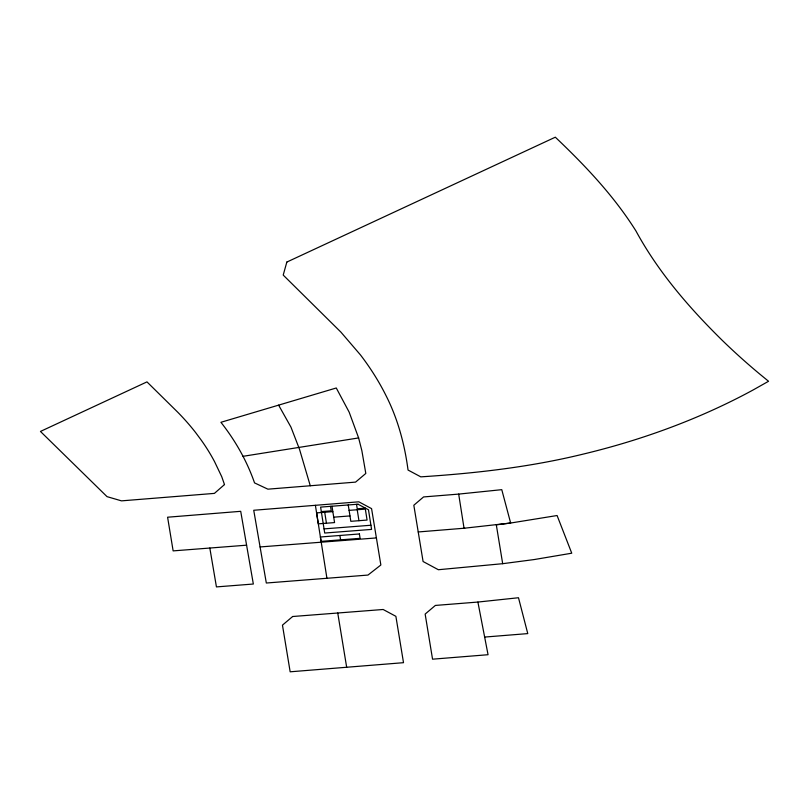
<?xml version="1.0" encoding="UTF-8"?>
<svg xmlns="http://www.w3.org/2000/svg" width="809" height="809" viewBox="0 0 809 809"><rect width="100%" height="100%" fill="white"/><g stroke="black" fill="none" stroke-linecap="round" stroke-linejoin="round"><path stroke-width="1.21" d="M243.013 456.316L358.62 437.932L361.876 450.765L365.81 473.447L355.566 482.113L267.9 489.172L254.542 482.892C246.917 460.958 235.298 440.5 220.918 422.298L336.271 387.986L349.154 412.135L358.62 437.932M502.682 563.691L534.183 559.555L571.751 553.204L557.088 515.525L510.651 523.029L464.042 528.247L458.683 494.097L423.572 496.938L413.824 505.241L423.087 561.517L438.357 569.728L502.682 563.691L496.311 524.849L510.651 523.029L501.772 489.667L458.683 494.097M477.897 602.058L488.049 654.714L432.552 659.183L425.15 614.071L435.373 605.435L477.897 602.058L518.488 597.74L527.771 633.599L484.662 637.067M464.71 528.186L418.223 531.958M321.315 511.591L331.235 510.823L330.527 506.343M365.435 508.163L357.244 508.8L356.536 504.331M332.833 511.632L316.582 512.896L318.321 523.848L334.572 522.584L331.983 506.232M349.094 510.368L365.344 509.114L367.074 520.066L350.823 521.32L348.234 504.968M333.712 517.184L349.973 515.92M324.055 528.884L370.927 525.243M246.614 545.185L173.136 550.889L167.594 517.214L240.708 511.318L253.338 584.027L216.438 586.909L209.824 548.037M260.083 546.945L376.397 537.924L380.857 564.995L367.974 575.068L266.323 583.016L253.733 510.267L358.822 501.813L371.574 508.628L376.397 537.924M278.62 405.147L290.947 427.101L299.522 449.298L310.272 485.754M337.747 613.01L346.667 667.253M357.214 509.741L358.953 520.693M339.901 535.477L340.589 539.856M324.712 512.269L326.442 523.221M326.927 578.273L315.389 505.322M286.841 262.065L283.211 275.08L340.882 332.094L360.45 354.908A434.918 293.262 -0.6 0 1 385.873 395.318C397.765 418.637 404.631 444.171 408.039 470.049L420.801 476.855C475.126 473.356 529.46 467.197 582.429 454.294A587.445 396.117 -0.6 0 0 619.027 444.606C657.1 433.493 694.314 419.386 729.951 401.931A549.068 370.239 -0.6 0 0 753.391 389.817L768.55 381.272L759.752 374.071A849.642 572.914 -0.6 0 1 722.528 340.619C689.258 307.895 658.293 272.127 635.955 230.97C613.91 195.879 585.251 165.612 555.318 137.196L286.841 262.065M224.498 484.571L214.405 493.389L121.502 500.862L107.031 496.645L40.45 431.44L146.975 381.888L177.778 412.246A348.598 235.065 -0.6 0 1 195.697 432.663L200.945 439.732A325.592 219.542 -0.6 0 1 214.537 461.615L221.737 476.693L224.498 484.571M292.656 616.509L282.462 625.145L290.158 671.804L403.509 662.682L395.884 616.327L383.142 609.49L292.656 616.509M358.023 504.209L320.607 507.112L324.712 533.04L371.584 529.41L368.479 509.791L358.023 504.209M359.398 533.96L320.394 536.994L321.092 541.373L360.096 538.339L359.398 533.96"/></g></svg>
